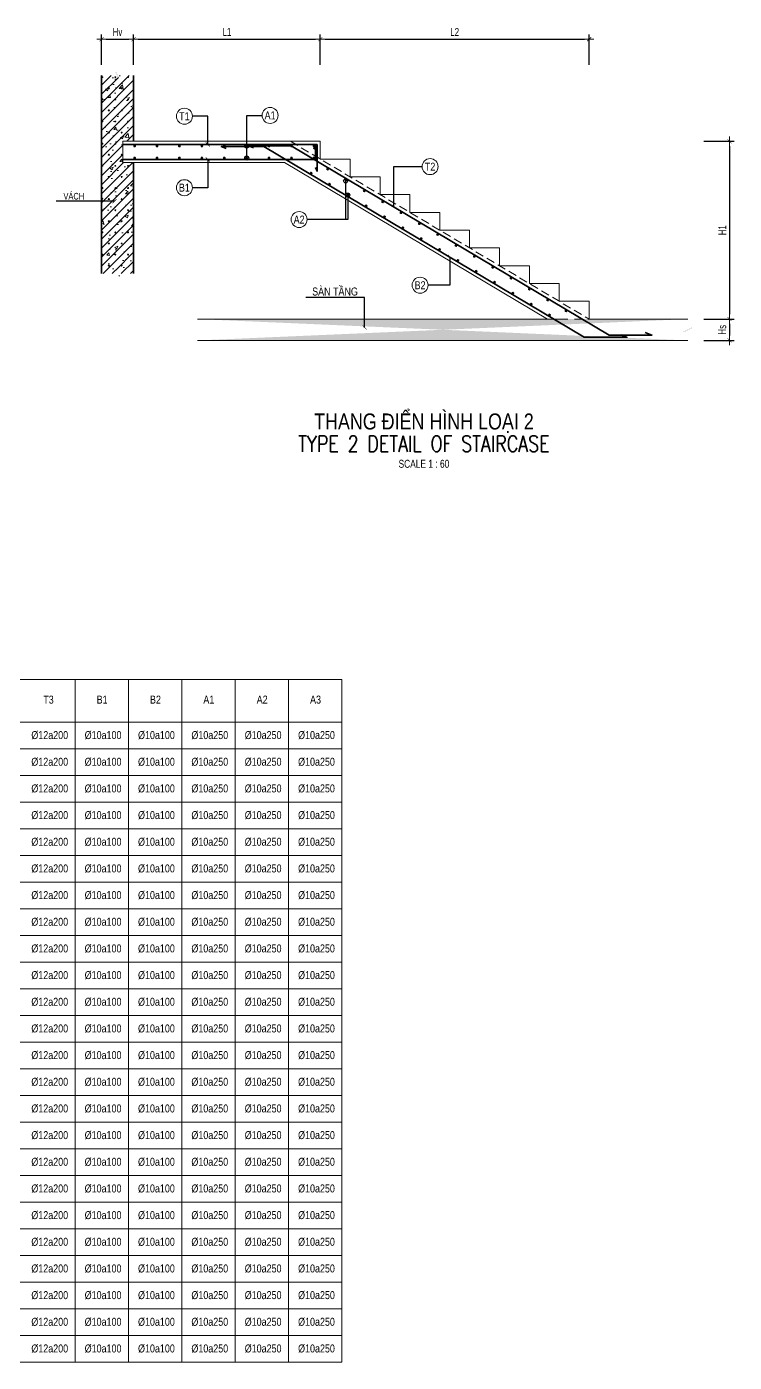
# Model space of a CAD drawing. Header units: millimetres. Extents: x -179076 to 100718, y -27473 to 38481.
# Drawn here: x 23333 to 36595, y 13440 to 38481 of the extents above; entities that cross this region are included whole.
import ezdxf
from ezdxf.enums import TextEntityAlignment as Align

# ---------------------------------------------------------------- set-up
doc = ezdxf.new("R2010")
doc.units = ezdxf.units.MM
doc.linetypes.add('CENTER2', pattern=[1.125, 0.75, -0.125, 0.125, -0.125])
doc.linetypes.add('HIDDEN2', pattern=[4.7625, 3.175, -1.5875])
doc.layers.get('Defpoints').update_dxf_attribs({"color": 151, "lineweight": 9})
for name, color, linetype, lineweight in [('NDC_S_ANNO', 7, 'Continuous', 20), ('NDC_S_AXIS', 5, 'CENTER2', 13), ('NDC_S_CONTINUOUS', 3, 'Continuous', 20), ('NDC_S_DIM', 1, 'Continuous', 15), ('NDC_S_ENG TITLE', 3, 'Continuous', 20), ('NDC_S_HATCH MATERIAL', 8, 'Continuous', 13), ('NDC_S_HIDDEN', 8, 'HIDDEN2', 13), ('NDC_S_REBAR', 4, 'Continuous', 35), ('NDC_S_TEXT SYMBOL', 7, 'Continuous', 20), ('NDC_S_THIN LINE', 8, 'Continuous', 9), ('NDC_S_VN TEXT', 7, 'Continuous', 20), ('NDC_S_VN TITLE', 6, 'Continuous', 35), ('NDC_S_WALL', 6, 'Continuous', 35), ('NDC_Table', 3, 'Continuous', 20)]:
    doc.layers.add(name, color=color, linetype=linetype, lineweight=lineweight)
doc.styles.add('ARIAL', font='arial.ttf', dxfattribs={"width": 0.8})
doc.styles.add('NDC_ANNO', font='', dxfattribs={"width": 0.8})
doc.styles.add('NDC_DIM', font='', dxfattribs={"width": 0.75})
doc.styles.add('NDC_EN TXT', font='romans.shx', dxfattribs={"width": 0.8})
doc.styles.add('NDC_VIE TXT', font='arial.ttf', dxfattribs={"width": 0.8})
doc.styles.get('NDC_ANNO').set_extended_font_data('Dotum')
doc.styles.get('NDC_DIM').set_extended_font_data('Dotum')
doc.dimstyles.new('NDC_dim_50', dxfattribs={"dimscale": 50, "dimtxt": 2.5, "dimasz": 1.5, "dimexe": 1.5, "dimexo": 2.5, "dimgap": 1, "dimtad": 1, "dimdec": 0, "dimzin": 0, "dimdsep": 46, "dimtxsty": 'NDC_DIM', "dimblk": 'DIMMARK', "dimcen": 0.09, "dimdle": 1.2, "dimclrd": 1, "dimclre": 1, "dimclrt": 3, "dimadec": 0, "dimazin": 0, "dimtfac": 1, "dimtdec": 0, "dimtix": 1, "dimtofl": 0, "dimtmove": 0, "dimatfit": 3, "dimfxl": 8, "dimfxlon": 1, "dimtolj": 1, "dimtzin": 0, "dimarcsym": 0})
doc.dimstyles.new('NDC_dim_60', dxfattribs={"dimscale": 60, "dimtxt": 2.5, "dimasz": 1.5, "dimexe": 1.5, "dimexo": 2.5, "dimgap": 1, "dimtad": 1, "dimdec": 0, "dimzin": 0, "dimdsep": 46, "dimtxsty": 'NDC_DIM', "dimblk": 'DIMMARK', "dimcen": 0.09, "dimdle": 1.2, "dimclrd": 1, "dimclre": 1, "dimclrt": 3, "dimadec": 0, "dimazin": 0, "dimtfac": 1, "dimtdec": 0, "dimtix": 1, "dimtofl": 0, "dimtmove": 0, "dimatfit": 3, "dimfxl": 8, "dimfxlon": 1, "dimtolj": 1, "dimtzin": 0, "dimarcsym": 0})

# ---------------------------------------------------------------- blocks, each defined once
blk = doc.blocks.new('DIMMARK')
at = {"layer": 'NDC_S_DIM', "color": 1}
blk.add_line((-1.5, 0), (1, 0), dxfattribs=at)
at = {"layer": 'NDC_S_DIM', "color": 2, "const_width": 0.1}
blk.add_lwpolyline([(-0.42, -0.42), (0.42, 0.42)], dxfattribs=at)
blk = doc.blocks.new('*D245')
at = {"layer": 'Defpoints', "color": 0, "transparency": 16777216}
for p in [(25335, 38247), (24735, 37422), (25335, 37422)]:
    blk.add_point(p, dxfattribs=at)
at = {"layer": 'NDC_S_DIM', "color": 1, "lineweight": -2, "transparency": 16777216}
for p, q in [((24735, 37767), (24735, 38337)), ((25335, 37767), (25335, 38337)), ((24825, 38247), (25245, 38247))]:
    blk.add_line(p, q, dxfattribs=at)
at = {"layer": 'NDC_S_DIM', "color": 1, "lineweight": -2, "transparency": 16777216, "xscale": 90, "yscale": 90, "zscale": 90, "rotation": 180}
blk.add_blockref('DIMMARK', (24735, 38247), dxfattribs=at)
at = {"layer": 'NDC_S_DIM', "color": 1, "lineweight": -2, "transparency": 16777216, "xscale": 90, "yscale": 90, "zscale": 90}
blk.add_blockref('DIMMARK', (25335, 38247), dxfattribs=at)
at = {"layer": 'NDC_S_DIM', "color": 3, "transparency": 16777216, "insert": (25035, 38382), "char_height": 150, "attachment_point": 5, "style": 'NDC_DIM'}
blk.add_mtext('\\A1;Hv', dxfattribs=at)
blk = doc.blocks.new('*D246')
at = {"layer": 'Defpoints', "color": 0, "transparency": 16777216}
for p in [(28835, 38247), (25335, 37422), (28835, 36332)]:
    blk.add_point(p, dxfattribs=at)
at = {"layer": 'NDC_S_DIM', "color": 1, "lineweight": -2, "transparency": 16777216}
for p, q in [((25335, 37767), (25335, 38337)), ((28835, 37767), (28835, 38337)), ((25425, 38247), (28745, 38247))]:
    blk.add_line(p, q, dxfattribs=at)
at = {"layer": 'NDC_S_DIM', "color": 1, "lineweight": -2, "transparency": 16777216, "xscale": 90, "yscale": 90, "zscale": 90, "rotation": 180}
blk.add_blockref('DIMMARK', (25335, 38247), dxfattribs=at)
at = {"layer": 'NDC_S_DIM', "color": 1, "lineweight": -2, "transparency": 16777216, "xscale": 90, "yscale": 90, "zscale": 90}
blk.add_blockref('DIMMARK', (28835, 38247), dxfattribs=at)
at = {"layer": 'NDC_S_DIM', "color": 3, "transparency": 16777216, "insert": (27085, 38382), "char_height": 150, "attachment_point": 5, "style": 'NDC_DIM'}
blk.add_mtext('\\A1;L1', dxfattribs=at)
blk = doc.blocks.new('*D247')
at = {"layer": 'Defpoints', "color": 0, "transparency": 16777216}
for p in [(33875, 38247), (28835, 36332), (33875, 32999)]:
    blk.add_point(p, dxfattribs=at)
at = {"layer": 'NDC_S_DIM', "color": 1, "lineweight": -2, "transparency": 16777216}
for p, q in [((28835, 37767), (28835, 38337)), ((33875, 37767), (33875, 38337)), ((28925, 38247), (33785, 38247))]:
    blk.add_line(p, q, dxfattribs=at)
at = {"layer": 'NDC_S_DIM', "color": 1, "lineweight": -2, "transparency": 16777216, "xscale": 90, "yscale": 90, "zscale": 90, "rotation": 180}
blk.add_blockref('DIMMARK', (28835, 38247), dxfattribs=at)
at = {"layer": 'NDC_S_DIM', "color": 1, "lineweight": -2, "transparency": 16777216, "xscale": 90, "yscale": 90, "zscale": 90}
blk.add_blockref('DIMMARK', (33875, 38247), dxfattribs=at)
at = {"layer": 'NDC_S_DIM', "color": 3, "transparency": 16777216, "insert": (31355, 38382), "char_height": 150, "attachment_point": 5, "style": 'NDC_DIM'}
blk.add_mtext('\\A1;L2', dxfattribs=at)
blk = doc.blocks.new('kata_block_THEP')
at = {"layer": 'NDC_S_REBAR', "color": 0}
for p, q in [((-0.5, 0), (0.5, 0)), ((-0.35, 0.35), (0.35, -0.35)), ((0.35, 0.35), (-0.35, -0.35)), ((0, 0.5), (0, -0.5))]:
    blk.add_line(p, q, dxfattribs=at)
at = {"layer": 'NDC_S_REBAR', "color": 0, "const_width": 0.0833}
blk.add_lwpolyline([(-0.5, 0, 1), (0.5, 0, 1), (-0.5, 0, 1)], format="xyb", dxfattribs=at)
blk = doc.blocks.new('*U233')
at = {"layer": 'NDC_S_REBAR', "ltscale": 0.005, "xscale": 42.66666666665303, "yscale": 42.66666666665303, "zscale": 42.66666666665303, "rotation": 358.4593505214165}
blk.add_blockref('kata_block_THEP', (0, 0), dxfattribs=at)
blk = doc.blocks.new('*U234')
at = {"layer": 'NDC_S_DIM', "color": 0, "linetype": 'ByBlock', "lineweight": -2, "transparency": 16777216}
for p in [(0, 0), (420, 0), (840, 0), (1260, 0), (1680, 0), (2100, 0), (2520, 0), (2940, 0), (3360, 0)]:
    blk.add_blockref('*U233', p, dxfattribs=at)
blk = doc.blocks.new('*U235')
at = {"layer": 'NDC_S_REBAR', "ltscale": 0.005, "xscale": 42.66666666665303, "yscale": 42.66666666665303, "zscale": 42.66666666665303, "rotation": 358.4593505214165}
blk.add_blockref('kata_block_THEP', (0, 0), dxfattribs=at)
blk = doc.blocks.new('*U236')
at = {"layer": 'NDC_S_DIM', "color": 0, "linetype": 'ByBlock', "lineweight": -2, "transparency": 16777216}
for p in [(0, 0), (420, 0), (840, 0), (1260, 0), (1680, 0), (2100, 0), (2520, 0), (2940, 0), (3360, 0)]:
    blk.add_blockref('*U235', p, dxfattribs=at)
blk = doc.blocks.new('*U237')
at = {"layer": 'NDC_S_REBAR', "ltscale": 0.005, "xscale": 42.66666666665303, "yscale": 42.66666666665303, "zscale": 42.66666666665303, "rotation": 358.4593505214165}
blk.add_blockref('kata_block_THEP', (0, 0), dxfattribs=at)
blk = doc.blocks.new('*U238')
at = {"layer": 'NDC_S_DIM', "color": 0, "linetype": 'ByBlock', "lineweight": -2, "transparency": 16777216}
for p in [(0, 0), (400, 0), (800, 0), (1200, 0), (1600, 0), (2000, 0), (2400, 0), (2800, 0), (3200, 0), (3600, 0), (4000, 0), (4400, 0), (4800, 0), (5200, 0)]:
    blk.add_blockref('*U237', p, dxfattribs=at)
blk = doc.blocks.new('*U213')
at = {"layer": 'NDC_S_REBAR', "ltscale": 0.005, "xscale": 42.66666666665303, "yscale": 42.66666666665303, "zscale": 42.66666666665303, "rotation": 358.4593505214165}
blk.add_blockref('kata_block_THEP', (0, 0), dxfattribs=at)
blk = doc.blocks.new('*U214')
at = {"layer": 'NDC_S_DIM', "color": 0, "linetype": 'ByBlock', "lineweight": -2, "transparency": 16777216}
for p in [(0, 0), (400, 0), (800, 0), (1200, 0), (1600, 0), (2000, 0), (2400, 0), (2800, 0), (3200, 0), (3600, 0), (4000, 0), (4400, 0), (4800, 0), (5200, 0)]:
    blk.add_blockref('*U213', p, dxfattribs=at)
blk = doc.blocks.new('*D239')
at = {"layer": 'Defpoints', "color": 0, "transparency": 16777216}
for p in [(26301, 36332), (31901, 32999), (36505, 32999)]:
    blk.add_point(p, dxfattribs=at)
at = {"layer": 'NDC_S_DIM', "color": 1, "lineweight": -2, "transparency": 16777216}
for p, q in [((36025, 36332), (36595, 36332)), ((36505, 36242), (36505, 33089)), ((36025, 32999), (36595, 32999))]:
    blk.add_line(p, q, dxfattribs=at)
at = {"layer": 'NDC_S_DIM', "color": 1, "lineweight": -2, "transparency": 16777216, "xscale": 90, "yscale": 90, "zscale": 90}
for p, rotation in [((36505, 36332), 90), ((36505, 32999), 270)]:
    blk.add_blockref('DIMMARK', p, dxfattribs=dict(at, rotation=rotation))
at = {"layer": 'NDC_S_DIM', "color": 3, "transparency": 16777216, "insert": (36370, 34666), "char_height": 150, "attachment_point": 5, "rotation": 90, "style": 'NDC_DIM'}
blk.add_mtext('\\A1;H1', dxfattribs=at)
blk = doc.blocks.new('*D240')
at = {"layer": 'Defpoints', "color": 0, "transparency": 16777216}
for p in [(31901, 32999), (35101, 32599), (36505, 32599)]:
    blk.add_point(p, dxfattribs=at)
at = {"layer": 'NDC_S_DIM', "color": 1, "lineweight": -2, "transparency": 16777216}
for p, q in [((36025, 32999), (36595, 32999)), ((36505, 32909), (36505, 32689)), ((36025, 32599), (36595, 32599))]:
    blk.add_line(p, q, dxfattribs=at)
at = {"layer": 'NDC_S_DIM', "color": 1, "lineweight": -2, "transparency": 16777216, "xscale": 90, "yscale": 90, "zscale": 90}
for p, rotation in [((36505, 32999), 90), ((36505, 32599), 270)]:
    blk.add_blockref('DIMMARK', p, dxfattribs=dict(at, rotation=rotation))
at = {"layer": 'NDC_S_DIM', "color": 3, "transparency": 16777216, "insert": (36369, 32799), "char_height": 150, "attachment_point": 5, "rotation": 90, "style": 'NDC_DIM'}
blk.add_mtext('\\A1;Hs', dxfattribs=at)
blk = doc.blocks.new('Drawing name_symbol')
at = {"layer": 'NDC_S_ENG TITLE', "style": 'NDC_EN TXT', "width": 0.8}
blk.add_attdef('SECTDET1', text='', height=5, dxfattribs=at).set_placement((0, 1.01), align=Align.CENTER)
at = {"layer": 'NDC_S_TEXT SYMBOL', "lineweight": 25, "style": 'NDC_ANNO', "width": 0.8}
blk.add_attdef('SSCALE', text='', height=2.5, dxfattribs=at).set_placement((0, -4), align=Align.CENTER)
at = {"layer": 'NDC_S_VN TITLE', "style": 'NDC_VIE TXT', "width": 0.8}
blk.add_attdef('SECTDET2', text='', height=5, dxfattribs=at).set_placement((0, 7.97), align=Align.CENTER)

msp = doc.modelspace()

# ---------------------------------------------------------------- hatches: boundary and pattern name
at = {"layer": 'NDC_S_HATCH MATERIAL'}
h = msp.add_hatch(dxfattribs=at)
h.set_pattern_fill('BETONG', color=256, scale=80, pattern_type=2)
h.set_pattern_definition([(0, (3267.35, 1152.47), (0, 415.692), [10, -230]), (0, (3267.35, 1169.8), (0, 415.692), [10, -230]), (120, (3267.35, 1152.47), (-360, -207.846), [10, -230]), (120, (3282.35, 1161.13), (-360, -207.846), [10, -230]), (0, (3387.35, 1360.3), (0, 415.692), [10, -230]), (0, (3387.35, 1377.64), (0, 415.692), [10, -230]), (120, (3387.35, 1360.3), (-360, -207.846), [10, -230]), (120, (3402.35, 1368.98), (-360, -207.846), [10, -230]), (60, (3277.35, 1152.47), (-360, 207.846), [10, -230]), (60, (3262.35, 1161.13), (-360, 207.846), [10, -230]), (60, (3397.35, 944.62), (-360, 207.846), [10, -230]), (60, (3382.35, 953.3), (-360, 207.846), [10, -230]), (45, (3267.35, 1152.47), (-84.8528, 84.8528), []), (50, (3267.35, 1152.47), (573.808, -50.2017), [60, -660]), (355, (3267.35, 1152.47), (-111.001, 601.754), [48, -528]), (100.4514, (3315.16, 1148.3), (462.8075, 551.5516), [50.992, -560.914]), (46.1842, (3267.35, 1312.5), (853.793, -132.415), [90, -990]), (96.6356, (3338.5, 1301.4), (747.73, 779.294), [76.488, -841.37]), (351.1842, (3267.35, 1312.5), (747.73, 779.295), [72, -792]), (21, (3347.35, 1272.47), (477.5256, -322.095), [60, -660]), (326, (3347.35, 1272.47), (194.652, 580.12), [48, -528]), (71.4514, (3387.14, 1245.6), (672.178, 258.0244), [50.992, -560.914]), (37.5, (3267.35, 1152.47), (9.7279, 266.3151), [0, -521.6, 0, -536, 0, -530]), (7.5, (3267.35, 1152.47), (210.4556, 315.5294), [0, -305.6, 0, -509.6, 0, -202]), (327.5, (3088.95, 1152.47), (427.058, -18.0439), [0, -200, 0, -624, 0, -828]), (317.5, (3008.95, 1152.47), (466.549, 80.084), [0, -260, 0, -414.4, 0, -588])])
h.paths.add_polyline_path([(25335.1, 37565.1), (25072.6, 37565.1), (25072.6, 37490.1), (24997.6, 37640.1), (24997.6, 37565.1), (24735.1, 37565.1), (24735.1, 33851.9), (24997.6, 33851.9), (24997.6, 33926.9), (25072.6, 33776.9), (25072.6, 33851.9), (25335.1, 33851.9), (25335.1, 35932.2), (25135.1, 35932.2), (25135.1, 36332.2), (25335.1, 36332.2)])
h = msp.add_hatch(dxfattribs=at)
h.set_pattern_fill('BETONG', color=256, scale=80, pattern_type=2)
h.set_pattern_definition([(0, (0, 0), (0, 415.6922), [10, -230]), (0, (0, 17.3), (0, 415.6922), [10, -230]), (120, (0, 0), (-360, -207.846), [10, -230]), (120, (15, 8.66), (-360, -207.846), [10, -230]), (0, (120, 207.85), (0, 415.6922), [10, -230]), (0, (120, 225.17), (0, 415.6922), [10, -230]), (120, (120, 207.85), (-360, -207.846), [10, -230]), (120, (135, 216.5), (-360, -207.846), [10, -230]), (60, (10, 0), (-360, 207.846), [10, -230]), (60, (-5, 8.66), (-360, 207.846), [10, -230]), (60, (130, -207.85), (-360, 207.846), [10, -230]), (60, (115, -199.2), (-360, 207.846), [10, -230]), (45, (0, 0), (-84.8528, 84.8528), []), (50, (0, 0), (573.808, -50.2017), [60, -660]), (355, (0, 0), (-111.001, 601.754), [48, -528]), (100.4514, (47.8, -4.2), (462.8075, 551.5516), [50.992, -560.914]), (46.1842, (0, 160), (853.793, -132.415), [90, -990]), (96.6356, (71.15, 149), (747.73, 779.294), [76.488, -841.37]), (351.1842, (0, 160), (747.73, 779.295), [72, -792]), (21, (80, 120), (477.5256, -322.095), [60, -660]), (326, (80, 120), (194.652, 580.12), [48, -528]), (71.4514, (119.8, 93.16), (672.178, 258.0244), [50.992, -560.914]), (37.5, (0, 0), (9.7279, 266.3151), [0, -521.6, 0, -536, 0, -530]), (7.5, (0, 0), (210.4556, 315.5294), [0, -305.6, 0, -509.6, 0, -202]), (327.5, (-178.4, 0), (427.05795, -18.0439), [0, -200, 0, -624, 0, -828]), (317.5, (-258.4, 0), (466.549, 80.084), [0, -260, 0, -414.4, 0, -588])])
edge = h.paths.add_edge_path()
edge.add_line((34075.9, 33270.5), (24405.6, 33270.5))
h = msp.add_hatch(dxfattribs=at)
h.set_pattern_fill('BETONG', color=256, scale=80, pattern_type=2)
h.set_pattern_definition([(0, (2129.76, -271.6), (0, 415.6922), [10, -230]), (0, (2129.76, -254.3), (0, 415.6922), [10, -230]), (120, (2129.76, -271.6), (-360, -207.846), [10, -230]), (120, (2144.76, -262.95), (-360, -207.846), [10, -230]), (0, (2249.76, -63.76), (0, 415.6922), [10, -230]), (0, (2249.76, -46.44), (0, 415.6922), [10, -230]), (120, (2249.76, -63.76), (-360, -207.846), [10, -230]), (120, (2264.76, -55.1), (-360, -207.846), [10, -230]), (60, (2139.76, -271.6), (-360, 207.846), [10, -230]), (60, (2124.76, -262.95), (-360, 207.846), [10, -230]), (60, (2259.76, -479.45), (-360, 207.846), [10, -230]), (60, (2244.76, -470.8), (-360, 207.846), [10, -230]), (45, (2129.76, -271.6), (-84.8528, 84.8528), []), (50, (2129.76, -271.6), (573.808, -50.2017), [60, -660]), (355, (2129.76, -271.6), (-111.001, 601.754), [48, -528]), (100.4514, (2177.6, -275.8), (462.8075, 551.5516), [50.992, -560.914]), (46.1842, (2129.76, -111.6), (853.793, -132.415), [90, -990]), (96.6356, (2200.9, -122.6), (747.73, 779.294), [76.488, -841.37]), (351.1842, (2129.8, -111.6), (747.73, 779.295), [72, -792]), (21, (2209.76, -151.6), (477.5256, -322.095), [60, -660]), (326, (2209.76, -151.6), (194.652, 580.12), [48, -528]), (71.4514, (2249.55, -178.45), (672.178, 258.0244), [50.992, -560.914]), (37.5, (2129.76, -271.6), (9.7279, 266.3151), [0, -521.6, 0, -536, 0, -530]), (7.5, (2129.76, -271.6), (210.4556, 315.5294), [0, -305.6, 0, -509.6, 0, -202]), (327.5, (1951.36, -271.6), (427.05795, -18.0439), [0, -200, 0, -624, 0, -828]), (317.5, (1871.36, -271.6), (466.549, 80.084), [0, -260, 0, -414.4, 0, -588])])
edge = h.paths.add_edge_path()
edge.add_line((35726.5, 32998.8), (26535.3, 32998.8))
edge.add_line((35726.5, 32598.8), (26535.3, 32598.8))

# ---------------------------------------------------------------- linework, layer by layer
at = {"layer": 'NDC_S_AXIS', "ltscale": 1000}
msp.add_line((35726.5, 32998.8), (26535.3, 32998.8), dxfattribs=at)
at = {"layer": 'NDC_S_CONTINUOUS'}
for p, q in [((25135.1, 36332.2), (25135.1, 35932.2)), ((35726.5, 32598.8), (26535.3, 32598.8))]:
    msp.add_line(p, q, dxfattribs=at)
for points in [[(35726.5, 32998.8), (33875.3, 32998.8), (33875.3, 33332.2), (33315.3, 33332.2), (33315.3, 33665.5), (32755.3, 33665.5), (32755.3, 33998.8), (32195.3, 33998.8), (32195.3, 34332.2), (31635.3, 34332.2), (31635.3, 34665.5), (31075.3, 34665.5), (31075.3, 34998.8), (30515.3, 34998.8), (30515.3, 35332.2), (29955.3, 35332.2), (29955.3, 35665.5), (29395.3, 35665.5), (29395.3, 35998.8), (28835.3, 35998.8), (28835.3, 36332.2), (25135.1, 36332.2)], [(25135.1, 35932.2), (28165.3, 35932.2), (33093.3, 32998.8), (26535.3, 32998.8)]]:
    msp.add_lwpolyline(points, dxfattribs=at)
at = {"layer": 'NDC_S_DIM'}
for points, const_width in [([(24547.6, 37565.1), (24997.6, 37565.1), (24997.6, 37640.1), (25072.6, 37490.1), (25072.6, 37565.1), (25522.6, 37565.1)], 0.188), ([(24547.6, 33851.9), (24997.6, 33851.9), (24997.6, 33926.9), (25072.6, 33776.9), (25072.6, 33851.9), (25522.6, 33851.9)], 0.188), ([(26535.3, 32518.8), (26535.3, 32758.8), (26455.3, 32758.8), (26615.3, 32838.8), (26535.3, 32838.8), (26535.3, 33078.8)], 0.5), ([(35726.5, 32518.8), (35726.5, 32758.8), (35646.5, 32758.8), (35806.5, 32838.8), (35726.5, 32838.8), (35726.5, 33078.8)], 0.5)]:
    msp.add_lwpolyline(points, dxfattribs=dict(at, const_width=const_width))
at = {"layer": 'NDC_S_HIDDEN', "ltscale": 50}
msp.add_line((28275.3, 36332.2), (33875.3, 32998.8), dxfattribs=at)
at = {"layer": 'NDC_S_REBAR'}
for points in [[(25135, 36272.2), (28775.3, 36272.2), (28775.3, 35772.2), (28748.7, 35841.2)], [(25135, 35992.2), (28745.3, 35992.2), (28745.3, 36262.2), (28713.1, 36182.6)], [(27069.2, 36198.4), (26978.6, 36232.2), (27778.6, 36232.2), (33781.8, 32658.8), (34581.8, 32658.8), (34470.6, 32701)], [(27583.2, 36212.4), (27492.6, 36246.1), (28292.6, 36246.1), (34252, 32698.8), (35052, 32698.8), (34927.6, 32745.3)]]:
    msp.add_lwpolyline(points, dxfattribs=at)
at = {"layer": 'NDC_S_THIN LINE'}
for centre in [(26288.3, 36801.6), (27894.8, 36818.5), (30893.4, 35857.3), (26288.3, 35462.7), (28439.2, 34865.9), (30706, 33634.7)]:
    msp.add_circle(centre, 150, dxfattribs=at)
at = {"layer": 'NDC_S_WALL'}
for p, q in [((24735.1, 33851.9), (24735.1, 37565.1)), ((25335.1, 36332.2), (25335.1, 37565.1)), ((25335.1, 33851.9), (25335.1, 35932.2))]:
    msp.add_line(p, q, dxfattribs=at)
at = {"layer": 'NDC_Table'}
for p, q in [((24240.7, 26240.2), (24240.7, 13440.2)), ((25240.7, 26240.2), (25240.7, 13440.2)), ((26240.7, 26240.2), (26240.7, 13440.2)), ((26240.7, 26240.2), (26240.7, 13440.2)), ((27240.7, 26240.2), (27240.7, 13440.2)), ((28240.7, 26240.2), (28240.7, 13440.2)), ((29240.7, 26240.2), (29240.7, 13440.2)), ((12240.7, 25440.2), (29240.7, 25440.2)), ((12240.7, 24940.2), (29240.7, 24940.2)), ((12240.7, 24440.2), (29240.7, 24440.2)), ((12240.7, 23940.2), (29240.7, 23940.2)), ((12240.7, 23440.2), (29240.7, 23440.2)), ((12240.7, 22940.2), (29240.7, 22940.2)), ((12240.7, 22440.2), (29240.7, 22440.2)), ((12240.7, 21940.2), (29240.7, 21940.2)), ((12240.7, 21440.2), (29240.7, 21440.2)), ((12240.7, 20940.2), (29240.7, 20940.2)), ((12240.7, 20940.2), (29240.7, 20940.2)), ((12240.7, 20440.2), (29240.7, 20440.2)), ((12240.7, 19940.2), (29240.7, 19940.2)), ((12240.7, 19440.2), (29240.7, 19440.2)), ((12240.7, 18940.2), (29240.7, 18940.2)), ((12240.7, 18440.2), (29240.7, 18440.2)), ((12240.7, 17940.2), (29240.7, 17940.2)), ((12240.7, 17440.2), (29240.7, 17440.2)), ((12240.7, 16940.2), (29240.7, 16940.2)), ((12240.7, 16440.2), (29240.7, 16440.2)), ((12240.7, 15940.2), (29240.7, 15940.2)), ((12240.7, 15440.2), (29240.7, 15440.2)), ((12240.7, 14940.2), (29240.7, 14940.2)), ((12240.7, 14440.2), (29240.7, 14440.2)), ((12240.7, 13940.2), (29240.7, 13940.2))]:
    msp.add_line(p, q, dxfattribs=at)
msp.add_lwpolyline([(12240.7, 26240.2), (29240.7, 26240.2), (29240.7, 13440.2), (12240.7, 13440.2)], close=True, dxfattribs=at)

# ---------------------------------------------------------------- block references
at = {"layer": 'NDC_S_ANNO', "xscale": 60, "yscale": 60, "zscale": 60}
msp.add_blockref('Drawing name_symbol', (30778.1, 30451.3), dxfattribs=at).add_auto_attribs({'SECTDET1': 'TYPE 2 DETAIL OF STAIRCASE', 'SECTDET2': 'THANG ĐIỂN HÌNH LOẠI 2', 'SSCALE': 'SCALE 1 : 60'})
at = {"layer": 'NDC_S_DIM'}
msp.add_blockref('*U234', (25355.7, 36245.6), dxfattribs=at)
at = {"layer": 'NDC_S_DIM', "xscale": -1}
for name, p, rotation in [('*U236', (25355.7, 36018.7), 180), ('*U238', (28663.2, 35734.3), 149.23728046576)]:
    msp.add_blockref(name, p, dxfattribs=dict(at, rotation=rotation))
at = {"layer": 'NDC_S_DIM', "rotation": 329.2372804657167}
msp.add_blockref('*U214', (28973.3, 35812.3), dxfattribs=at)

# ---------------------------------------------------------------- texts
at = {"layer": 'NDC_S_VN TEXT', "color": 7, "style": 'ARIAL', "width": 0.8}
for s, p in [('T1', (26288.3, 36801.6)), ('A1', (27894.8, 36818.5)), ('T2', (30893.4, 35857.3)), ('B1', (26288.3, 35462.7)), ('A2', (28439.2, 34865.9)), ('B2', (30706, 33634.7))]:
    msp.add_text(s, height=150, dxfattribs=at).set_placement(p, align=Align.MIDDLE)
at = {"layer": 'NDC_S_VN TEXT', "style": 'NDC_VIE TXT', "width": 0.8}
for s, height, p in [('VÁCH', 125, (24021.3, 35302.7)), ('SÀN TẦNG', 150, (28683.1, 33516)), ('T3', 150, (23643.8, 25864.6)), ('B1', 150, (24643.8, 25864.6)), ('B2', 150, (25643.8, 25864.6)), ('A1', 150, (26643.8, 25864.6)), ('A2', 150, (27643.8, 25864.6)), ('A3', 150, (28643.8, 25864.6)), ('%%c12a200', 150, (23419.4, 25199.7)), ('%%c10a100', 150, (24419.4, 25199.7)), ('%%c10a100', 150, (25419.4, 25199.7)), ('%%c10a250', 150, (26419.4, 25199.7)), ('%%c10a250', 150, (27419.4, 25199.7)), ('%%c10a250', 150, (28419.4, 25199.7)), ('%%c12a200', 150, (23419.4, 24699.7)), ('%%c10a100', 150, (24419.4, 24699.7)), ('%%c10a100', 150, (25419.4, 24699.7)), ('%%c10a250', 150, (26419.4, 24699.7)), ('%%c10a250', 150, (27419.4, 24699.7)), ('%%c10a250', 150, (28419.4, 24699.7)), ('%%c12a200', 150, (23419.4, 24199.7)), ('%%c10a100', 150, (24419.4, 24199.7)), ('%%c10a100', 150, (25419.4, 24199.7)), ('%%c10a250', 150, (26419.4, 24199.7)), ('%%c10a250', 150, (27419.4, 24199.7)), ('%%c10a250', 150, (28419.4, 24199.7)), ('%%c12a200', 150, (23419.4, 23699.7)), ('%%c10a100', 150, (24419.4, 23699.7)), ('%%c10a100', 150, (25419.4, 23699.7)), ('%%c10a250', 150, (26419.4, 23699.7)), ('%%c10a250', 150, (27419.4, 23699.7)), ('%%c10a250', 150, (28419.4, 23699.7)), ('%%c12a200', 150, (23419.4, 23199.7)), ('%%c10a100', 150, (24419.4, 23199.7)), ('%%c10a100', 150, (25419.4, 23199.7)), ('%%c10a250', 150, (26419.4, 23199.7)), ('%%c10a250', 150, (27419.4, 23199.7)), ('%%c10a250', 150, (28419.4, 23199.7)), ('%%c12a200', 150, (23419.4, 22699.7)), ('%%c10a100', 150, (24419.4, 22699.7)), ('%%c10a100', 150, (25419.4, 22699.7)), ('%%c10a250', 150, (26419.4, 22699.7)), ('%%c10a250', 150, (27419.4, 22699.7)), ('%%c10a250', 150, (28419.4, 22699.7)), ('%%c12a200', 150, (23419.4, 22199.7)), ('%%c10a100', 150, (24419.4, 22199.7)), ('%%c10a100', 150, (25419.4, 22199.7)), ('%%c10a250', 150, (26419.4, 22199.7)), ('%%c10a250', 150, (27419.4, 22199.7)), ('%%c10a250', 150, (28419.4, 22199.7)), ('%%c12a200', 150, (23419.4, 21699.7)), ('%%c10a100', 150, (24419.4, 21699.7)), ('%%c10a100', 150, (25419.4, 21699.7)), ('%%c10a250', 150, (26419.4, 21699.7)), ('%%c10a250', 150, (27419.4, 21699.7)), ('%%c10a250', 150, (28419.4, 21699.7)), ('%%c12a200', 150, (23419.4, 21199.7)), ('%%c10a100', 150, (24419.4, 21199.7)), ('%%c10a100', 150, (25419.4, 21199.7)), ('%%c10a250', 150, (26419.4, 21199.7)), ('%%c10a250', 150, (27419.4, 21199.7)), ('%%c10a250', 150, (28419.4, 21199.7)), ('%%c12a200', 150, (23419.4, 20699.7)), ('%%c10a100', 150, (24419.4, 20699.7)), ('%%c10a100', 150, (25419.4, 20699.7)), ('%%c10a250', 150, (26419.4, 20699.7)), ('%%c10a250', 150, (27419.4, 20699.7)), ('%%c10a250', 150, (28419.4, 20699.7)), ('%%c12a200', 150, (23419.4, 20199.7)), ('%%c10a100', 150, (24419.4, 20199.7)), ('%%c10a100', 150, (25419.4, 20199.7)), ('%%c10a250', 150, (26419.4, 20199.7)), ('%%c10a250', 150, (27419.4, 20199.7)), ('%%c10a250', 150, (28419.4, 20199.7)), ('%%c12a200', 150, (23419.4, 19699.7)), ('%%c10a100', 150, (24419.4, 19699.7)), ('%%c10a100', 150, (25419.4, 19699.7)), ('%%c10a250', 150, (26419.4, 19699.7)), ('%%c10a250', 150, (27419.4, 19699.7)), ('%%c10a250', 150, (28419.4, 19699.7)), ('%%c12a200', 150, (23419.4, 19199.7)), ('%%c10a100', 150, (24419.4, 19199.7)), ('%%c10a100', 150, (25419.4, 19199.7)), ('%%c10a250', 150, (26419.4, 19199.7)), ('%%c10a250', 150, (27419.4, 19199.7)), ('%%c10a250', 150, (28419.4, 19199.7)), ('%%c12a200', 150, (23419.4, 18699.7)), ('%%c10a100', 150, (24419.4, 18699.7)), ('%%c10a100', 150, (25419.4, 18699.7)), ('%%c10a250', 150, (26419.4, 18699.7)), ('%%c10a250', 150, (27419.4, 18699.7)), ('%%c10a250', 150, (28419.4, 18699.7)), ('%%c12a200', 150, (23419.4, 18199.7)), ('%%c10a100', 150, (24419.4, 18199.7)), ('%%c10a100', 150, (25419.4, 18199.7)), ('%%c10a250', 150, (26419.4, 18199.7)), ('%%c10a250', 150, (27419.4, 18199.7)), ('%%c10a250', 150, (28419.4, 18199.7)), ('%%c12a200', 150, (23419.4, 17699.7)), ('%%c10a100', 150, (24419.4, 17699.7)), ('%%c10a100', 150, (25419.4, 17699.7)), ('%%c10a250', 150, (26419.4, 17699.7)), ('%%c10a250', 150, (27419.4, 17699.7)), ('%%c10a250', 150, (28419.4, 17699.7)), ('%%c12a200', 150, (23419.4, 17199.7)), ('%%c10a100', 150, (24419.4, 17199.7)), ('%%c10a100', 150, (25419.4, 17199.7)), ('%%c10a250', 150, (26419.4, 17199.7)), ('%%c10a250', 150, (27419.4, 17199.7)), ('%%c10a250', 150, (28419.4, 17199.7)), ('%%c12a200', 150, (23419.4, 16699.7)), ('%%c10a100', 150, (24419.4, 16699.7)), ('%%c10a100', 150, (25419.4, 16699.7)), ('%%c10a250', 150, (26419.4, 16699.7)), ('%%c10a250', 150, (27419.4, 16699.7)), ('%%c10a250', 150, (28419.4, 16699.7)), ('%%c12a200', 150, (23419.4, 16199.7)), ('%%c10a100', 150, (24419.4, 16199.7)), ('%%c10a100', 150, (25419.4, 16199.7)), ('%%c10a250', 150, (26419.4, 16199.7)), ('%%c10a250', 150, (27419.4, 16199.7)), ('%%c10a250', 150, (28419.4, 16199.7)), ('%%c12a200', 150, (23419.4, 15699.7)), ('%%c10a100', 150, (24419.4, 15699.7)), ('%%c10a100', 150, (25419.4, 15699.7)), ('%%c10a250', 150, (26419.4, 15699.7)), ('%%c10a250', 150, (27419.4, 15699.7)), ('%%c10a250', 150, (28419.4, 15699.7)), ('%%c12a200', 150, (23419.4, 15199.7)), ('%%c10a100', 150, (24419.4, 15199.7)), ('%%c10a100', 150, (25419.4, 15199.7)), ('%%c10a250', 150, (26419.4, 15199.7)), ('%%c10a250', 150, (27419.4, 15199.7)), ('%%c10a250', 150, (28419.4, 15199.7)), ('%%c12a200', 150, (23419.4, 14699.7)), ('%%c10a100', 150, (24419.4, 14699.7)), ('%%c10a100', 150, (25419.4, 14699.7)), ('%%c10a250', 150, (26419.4, 14699.7)), ('%%c10a250', 150, (27419.4, 14699.7)), ('%%c10a250', 150, (28419.4, 14699.7)), ('%%c12a200', 150, (23419.4, 14199.7)), ('%%c10a100', 150, (24419.4, 14199.7)), ('%%c10a100', 150, (25419.4, 14199.7)), ('%%c10a250', 150, (26419.4, 14199.7)), ('%%c10a250', 150, (27419.4, 14199.7)), ('%%c10a250', 150, (28419.4, 14199.7)), ('%%c12a200', 150, (23419.4, 13699.7)), ('%%c10a100', 150, (24419.4, 13699.7)), ('%%c10a100', 150, (25419.4, 13699.7)), ('%%c10a250', 150, (26419.4, 13699.7)), ('%%c10a250', 150, (27419.4, 13699.7)), ('%%c10a250', 150, (28419.4, 13699.7))]:
    msp.add_text(s, height=height, dxfattribs=at).set_placement(p, align=Align.MIDDLE_LEFT)

# ---------------------------------------------------------------- dimensions: what is measured, and where the dimension line sits
at = {"layer": 'NDC_S_DIM'}
for base, p1, p2, text, picture, middle in [((25335.1, 38247.3), (24735.1, 37422.1), (25335.1, 37422.1), 'Hv', '*D245', (25035.1, 38382.4)), ((28835.3, 38247.3), (25335.1, 37422.1), (28835.3, 36332.2), 'L1', '*D246', (27085.2, 38382.4)), ((33875.3, 38247.3), (28835.3, 36332.2), (33875.3, 32998.8), 'L2', '*D247', (31355.3, 38382.4))]:
    dim = msp.add_linear_dim(base=base, p1=p1, p2=p2, text=text, dimstyle='NDC_dim_60', dxfattribs=at)
    dim.commit()
    dim.dimension.update_dxf_attribs({"geometry": picture, "text_midpoint": middle})
dim = msp.add_linear_dim(base=(36505.2, 32998.8), p1=(26301.4, 36332.2), p2=(31901.4, 32998.8), angle=90, text='H1', dimstyle='NDC_dim_60', dxfattribs=at)
dim.commit()
dim.dimension.update_dxf_attribs({"geometry": '*D239', "text_midpoint": (36370.1, 34665.5)})
dim = msp.add_linear_dim(base=(36505.2, 32598.8), p1=(31901.4, 32998.8), p2=(35101.4, 32598.8), angle=90, text='Hs', dimstyle='NDC_dim_60', override={"dimtmove": 1}, dxfattribs=at)
dim.commit()
dim.dimension.update_dxf_attribs({"geometry": '*D240', "text_midpoint": (36368.6, 32798.8)})

# ---------------------------------------------------------------- leaders
for points, override in [([(27455.7, 36244.9), (27455.7, 36818.5), (27744.8, 36818.5)], {"dimasz": 1.5, "dimtad": 0, "dimldrblk": 'DotBlank'}), ([(27455.7, 36018.1), (27455.7, 36818.5), (27744.8, 36818.5)], {"dimasz": 1.5, "dimtad": 0, "dimldrblk": 'DotBlank'}), ([(26727.4, 36272.2), (26727.4, 36801.6), (26438.3, 36801.6)], {"dimasz": 1.5, "dimtad": 0, "dimldrblk": 'ArchTick'}), ([(26727.4, 35992.2), (26727.4, 35462.7), (26438.3, 35462.7)], {"dimasz": 1.5, "dimtad": 0, "dimldrblk": 'ArchTick'}), ([(30215.5, 35101.5), (30215.5, 35857.3), (30743.4, 35857.3)], {"dimtad": 0, "dimldrblk": 'ArchTick'}), ([(29310.1, 35591.1), (29310.1, 34865.9), (28589.2, 34865.9)], {"dimtad": 0, "dimldrblk": 'DotBlank'}), ([(29350.6, 35325.1), (29350.6, 34865.9), (28589.2, 34865.9)], {"dimtad": 0, "dimldrblk": 'DotBlank'}), ([(24975.7, 35208.4), (23885.8, 35208.4)], {"dimtad": 0, "dimldrblk": 'ArchTick'}), ([(31264.4, 34164.2), (31264.4, 33634.7), (30856, 33634.7)], {"dimasz": 1.5, "dimtad": 0, "dimldrblk": 'ArchTick'}), ([(29667, 32842.8), (29667, 33402.8), (28564.8, 33402.8)], {"dimasz": 1.5, "dimtad": 0, "dimldrblk": 'ArchTick'})]:
    msp.add_leader(points, dimstyle='NDC_dim_50', override=override, dxfattribs=at)

doc.saveas('drawing.dxf')
